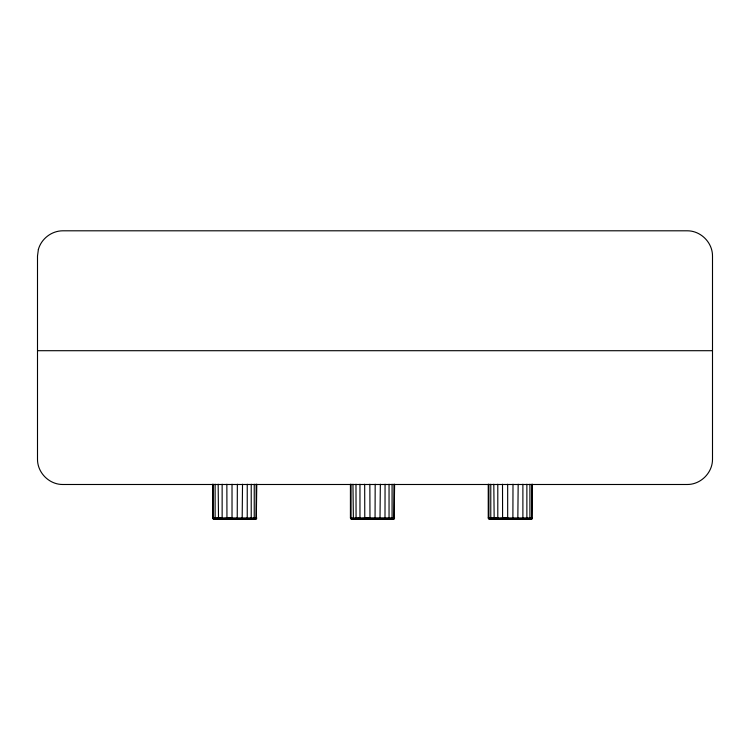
<?xml version="1.0" encoding="UTF-8"?>
<svg xmlns="http://www.w3.org/2000/svg" width="750" height="750" viewBox="0 0 750 750"><rect width="100%" height="100%" fill="white"/><g stroke="black" fill="none" stroke-linecap="round" stroke-linejoin="round"><path stroke-width="1.12" d="M212.597 484.237L212.597 517.941L213.581 519.169L256.303 518.925L256.772 484.237M350.428 484.237L350.428 517.941L351.412 519.169L394.125 518.925L394.603 484.237M488.25 484.237L488.25 517.941L489.234 519.169L531.956 518.925L532.425 484.237M355.978 484.237L356.072 518.484L356.719 519.169L365.128 519.197L375.056 519.169L375.178 484.237M375.056 519.169L384.506 519.169L384.994 518.484L385.059 484.237M384.788 518.925L388.312 519.169L389.044 517.941L389.044 484.237M388.688 518.925L391.2 519.169L392.072 517.941L392.072 484.237M517.828 519.169L518.175 484.237M242.175 519.169L242.522 484.237M379.997 519.169L380.344 484.237M391.65 518.925L393.009 519.169L393.956 517.941L393.956 484.237M246.675 519.169L247.238 517.941L247.238 484.237M522.328 519.169L522.891 517.941L522.891 484.237M250.481 519.169L251.222 517.941L251.222 484.237M526.144 519.169L526.875 517.941L526.875 484.237M253.378 519.169L254.241 517.941L254.241 484.237M529.031 519.169L529.903 517.941L529.903 484.237M255.178 519.169L256.134 517.941L256.134 484.237M530.831 519.169L531.788 517.941L531.788 484.237M352.959 484.237L353.381 518.925L359.962 517.941L359.962 484.237M232.022 484.237L232.022 517.941L218.513 518.925L218.156 484.237M369.853 517.941L356.334 518.925L369.975 519.169L369.853 484.237M507.675 484.237L507.675 517.941L494.166 518.925L493.809 484.237M212.728 518.484L222.141 517.941L222.141 484.237M488.381 518.484L497.794 517.941L497.794 484.237M226.856 484.237L226.95 518.728L232.144 519.169L218.513 518.925L232.144 519.169M360.684 519.197L356.719 519.169L369.909 518.925L364.781 518.728L364.678 484.237M502.509 484.237L502.603 518.728L507.797 519.169L494.166 518.925L507.797 519.169M222.544 519.075L218.887 519.169L222.853 519.197L222.141 517.941M498.197 519.075L494.541 519.169L498.516 519.197L497.794 517.941M226.903 518.484L227.306 519.197L237.234 519.169L237.347 484.237M502.556 518.484L502.959 519.197L512.888 519.169L513 484.237M37.5 350.7L712.5 350.7M212.597 517.941L256.772 517.941M350.428 517.941L394.603 517.941M488.25 517.941L532.425 517.941M256.65 518.484L226.95 518.728L232.078 518.925L232.022 517.941M350.55 518.484L360.375 519.075M394.481 518.484L369.862 518.484L364.781 518.728L365.128 519.197L364.725 518.484M532.303 518.484L502.603 518.728L507.741 518.925L507.675 517.941M213.075 518.925L256.303 518.925M350.906 518.925L394.125 518.925M488.728 518.925L531.956 518.925M364.931 519.075L369.975 519.169M493.903 518.484L497.953 518.728M218.25 518.484L222.3 518.728M356.072 518.484L360.525 519.169M489.853 519.169L488.897 517.941L488.897 484.237M352.022 519.169L351.066 517.941L351.066 484.237M214.191 519.169L213.244 517.941L213.244 484.237M491.653 519.169L490.781 517.941L490.781 484.237M216 519.169L215.128 517.941L215.128 484.237M498.356 519.169L497.869 518.484M222.694 519.169L222.216 518.484M359.962 517.941L360.122 518.728M38.363 249.506L37.5 256.041L37.5 459.253C37.416 472.762 49.228 484.575 62.747 484.491L687.253 484.491C700.772 484.575 712.584 472.762 712.5 459.253L712.5 256.041C712.584 242.531 700.772 230.719 687.253 230.803L62.747 230.803C51.581 230.859 41.306 238.744 38.363 249.506"/></g></svg>
